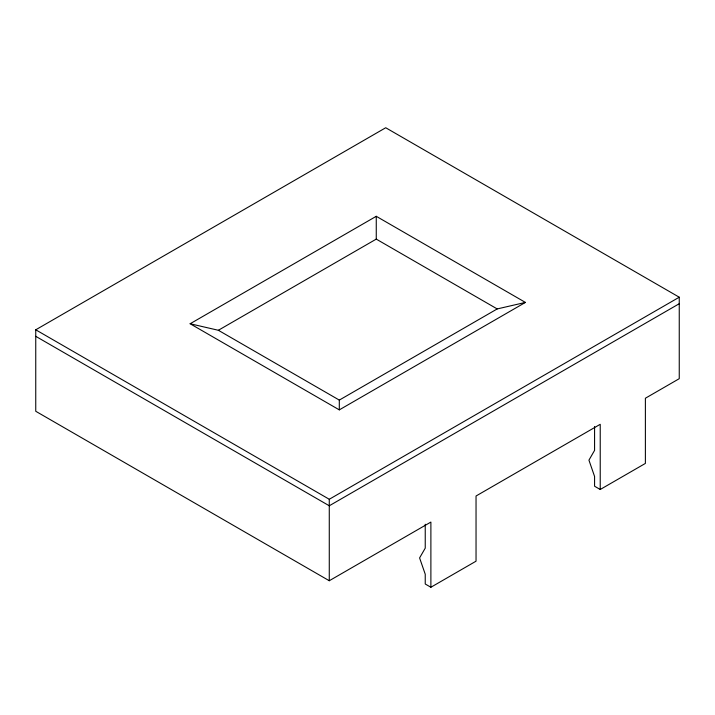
<?xml version="1.0" encoding="UTF-8"?>
<svg xmlns="http://www.w3.org/2000/svg" width="715" height="715" viewBox="0 0 715 715"><rect width="100%" height="100%" fill="white"/><g stroke="black" fill="none" stroke-linecap="round" stroke-linejoin="round"><path stroke-width="1.07" d="M425.237 524.247L425.237 548.146L419.589 557.923L425.237 574.225L425.237 584.003L430.886 587.256L430.886 522.075L329.275 580.741L35.75 411.277L35.75 329.794L385.725 127.744L679.25 297.208L679.25 378.682L645.386 398.237L645.386 463.418L600.225 489.489L594.576 486.227L594.576 476.449L588.937 460.156L594.576 450.379L594.576 426.48M190.136 323.752L376.26 216.296L525.418 302.418L339.303 409.874L190.136 323.752L218.361 330.276L339.303 400.096L497.193 308.934L525.418 302.418M218.361 330.276L376.26 239.114L497.193 308.934M35.75 329.794L329.275 499.267L679.25 297.208M679.25 303.723L329.275 505.782L35.75 336.318M430.886 587.256L476.038 561.186L476.038 496.004L600.225 424.308L600.225 489.489M376.26 216.296L376.26 239.114M339.303 400.096L339.303 409.874M329.275 499.267L329.275 580.741"/></g></svg>
